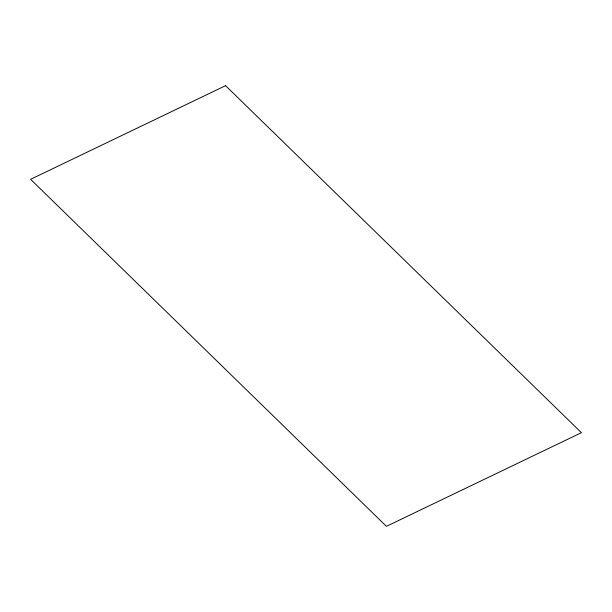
<?xml version="1.0" encoding="UTF-8"?>
<svg xmlns="http://www.w3.org/2000/svg" width="612" height="612" viewBox="0 0 612 612"><rect width="100%" height="100%" fill="white"/><g stroke="black" fill="none" stroke-linecap="round" stroke-linejoin="round"><path stroke-width="0.92" d="M225.576 85.665L30.6 179.316L386.424 526.335L581.4 432.684L225.576 85.665"/></g></svg>
